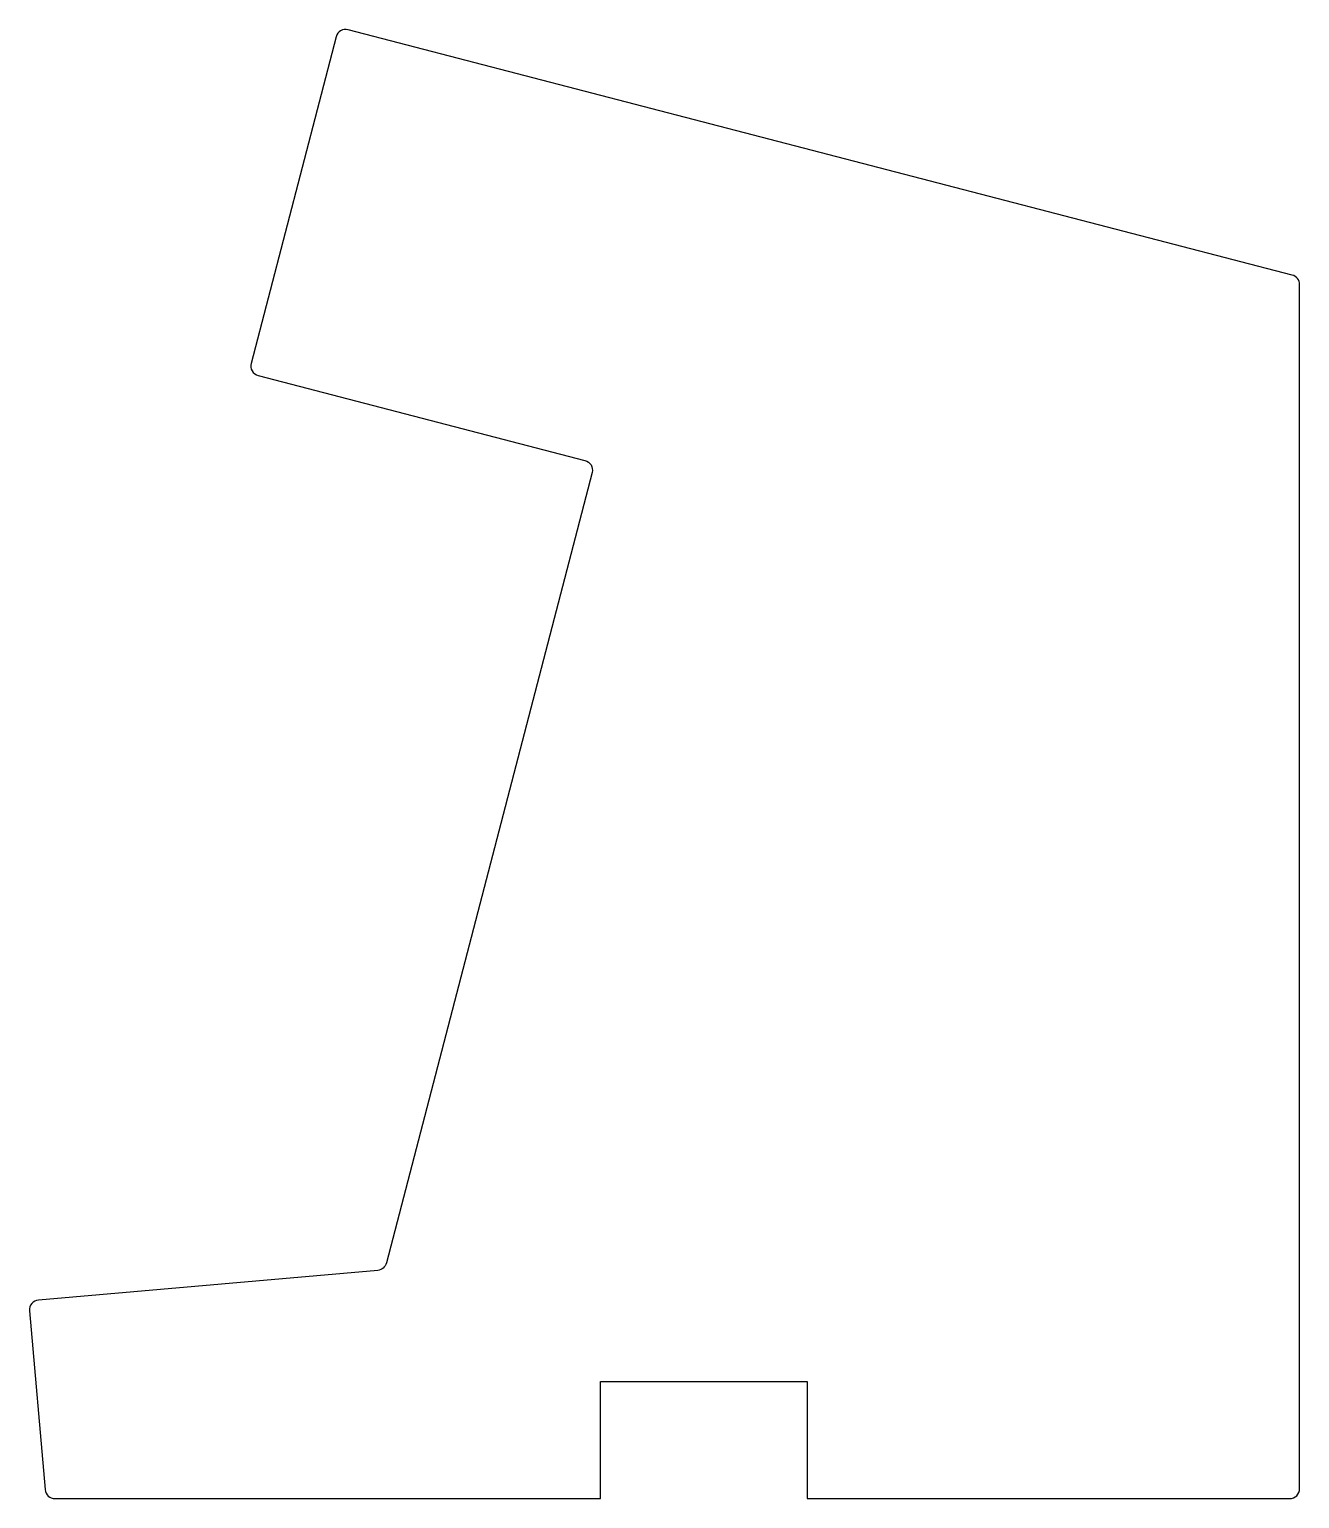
# Model space of a CAD drawing. Header units: millimetres. Extents: x -90 to 550, y -10 to 730.
import ezdxf

# ---------------------------------------------------------------- set-up
doc = ezdxf.new("R2010")
doc.units = ezdxf.units.MM
doc.layers.get('0').update_dxf_attribs({"linetype": 'CONTINUOUS'})

msp = doc.modelspace()

# ---------------------------------------------------------------- linework, layer by layer
msp.add_lwpolyline([(545, -10, 0.414214), (550, -5), (550, 601.61, 0.341527), (546.26, 606.45), (70.93, 730.04, 0.414214), (64.83, 726.46), (22.05, 561.93, 0.414214), (25.63, 555.83), (190.16, 513.05, -0.414214), (193.74, 506.95), (90.2, 108.72, -0.317342), (85.8, 105), (-85.02, 90.06, 0.414214), (-89.56, 84.64), (-81.68, -5.44, 0.388879), (-76.7, -10), (198, -10), (198, 49), (302, 49), (302, -10)], format="xyb", close=True)
msp.add_lwpolyline([(545, -10, 0.414214), (550, -5), (550, 601.61, 0.341527), (546.26, 606.45), (70.93, 730.04, 0.414214), (64.83, 726.46), (22.05, 561.93, 0.414214), (25.63, 555.83), (190.16, 513.05, -0.414214), (193.74, 506.95), (90.2, 108.72, -0.317342), (85.8, 105), (-85.02, 90.06, 0.414214), (-89.56, 84.64), (-81.68, -5.44, 0.388879), (-76.7, -10), (198, -10), (198, 49), (302, 49), (302, -10)], format="xyb", close=True)

doc.saveas('drawing.dxf')
